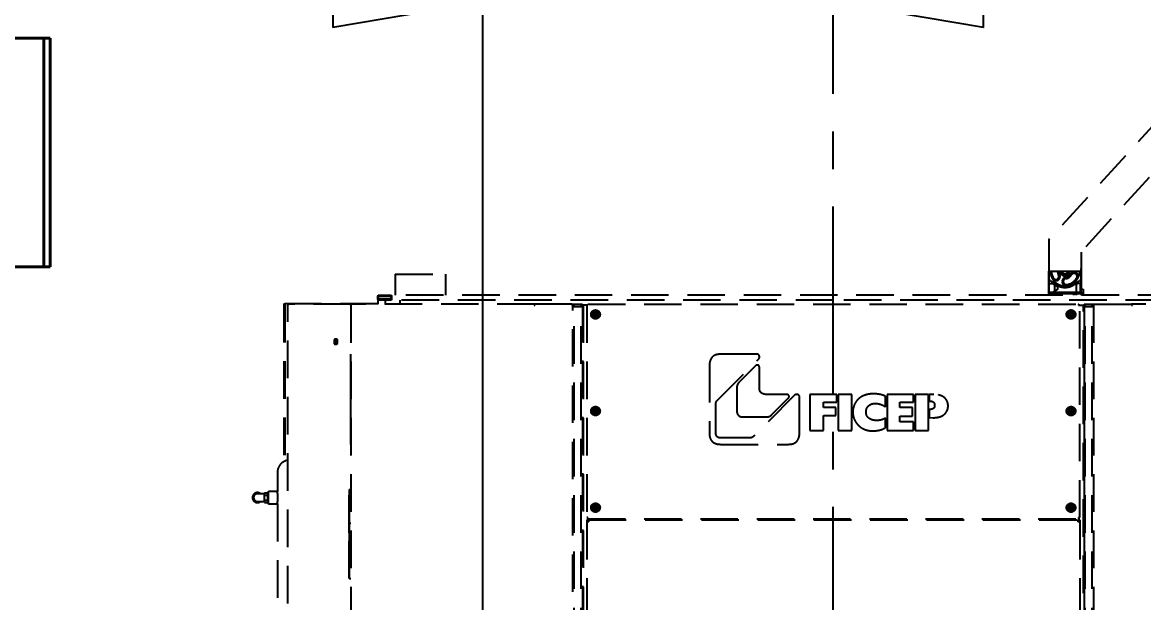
# Model space of a CAD drawing. Header units: inches. Extents: x 16559 to 58559, y 6500 to 36200.
# Drawn here: x 34125 to 36365, y 31458 to 32617 of the extents above; entities that cross this region are included whole.
import ezdxf

# ---------------------------------------------------------------- set-up
doc = ezdxf.new("R2010")
doc.units = ezdxf.units.IN
doc.header["$LTSCALE"] = 300
doc.linetypes.add('CENTRO', pattern=[2, 1.25, -0.25, 0.25, -0.25])
doc.linetypes.add('NASCOSTA', pattern=[0.375, 0.25, -0.125])
for name, color, linetype in [('ASSI', 254, 'CENTRO'), ('MACCHINA', 40, 'Continuous'), ('QUOTE', 7, 'Continuous')]:
    doc.layers.add(name, color=color, linetype=linetype)
doc.styles.get("Standard").update_dxf_attribs({"font": 'romans.shx'})
doc.dimstyles.new('sc1a100', dxfattribs={"dimscale": 100, "dimtxt": 3, "dimasz": 3, "dimexe": 0, "dimexo": 0, "dimgap": 1, "dimtad": 1, "dimzin": 12, "dimdsep": 46, "dimtxsty": 'Standard', "dimblk": 'CLOSEDBLANK', "dimcen": 1, "dimclrd": 253, "dimclre": 253, "dimclrt": 2, "dimadec": 0, "dimazin": 3, "dimtfac": 1, "dimtmove": 0, "dimatfit": 1, "dimldrblk": 'CLOSEDBLANK', "dimfxl": 1, "dimtolj": 1, "dimtzin": 0, "dimarcsym": 0})
doc.dimstyles.new('sc1a100_pollici', dxfattribs={"dimscale": 100, "dimtxt": 3, "dimasz": 3, "dimexe": 0, "dimexo": 0, "dimgap": 1, "dimtad": 1, "dimzin": 12, "dimdsep": 46, "dimtxsty": 'Standard', "dimblk": 'CLOSEDBLANK', "dimcen": 1, "dimclrd": 253, "dimclre": 253, "dimclrt": 2, "dimadec": 0, "dimazin": 3, "dimtfac": 1, "dimtmove": 0, "dimatfit": 1, "dimldrblk": 'CLOSEDBLANK', "dimfxl": 1, "dimtolj": 1, "dimtzin": 0, "dimarcsym": 0})

# ---------------------------------------------------------------- blocks, each defined once
blk = doc.blocks.new('_ClosedBlank')
at = {"color": 0, "linetype": 'ByBlock', "lineweight": -2}
for p, q in [((-1, 0.1667), (0, 0)), ((-1, 0.1667), (-1, -0.1667)), ((0, 0), (-1, -0.1667))]:
    blk.add_line(p, q, dxfattribs=at)
blk = doc.blocks.new('*D31')
at = {"layer": 'Defpoints', "color": 0, "transparency": 16777216}
for p in [(36844.6, 34804.4), (22644.6, 29942.3), (36844.6, 29942.3)]:
    blk.add_point(p, dxfattribs=at)
at = {"layer": 'QUOTE', "color": 253, "lineweight": -2, "transparency": 16777216}
for p, q in [((22644.6, 29942.3), (22644.6, 34804.4)), ((22944.6, 34804.4), (36544.6, 34804.4)), ((36844.6, 29942.3), (36844.6, 34804.4))]:
    blk.add_line(p, q, dxfattribs=at)
at = {"layer": 'QUOTE', "color": 253, "lineweight": -2, "transparency": 16777216, "xscale": 300, "yscale": 300, "zscale": 300, "rotation": 180}
blk.add_blockref('_ClosedBlank', (22644.6, 34804.4), dxfattribs=at)
at = {"layer": 'QUOTE', "color": 253, "lineweight": -2, "transparency": 16777216, "xscale": 300, "yscale": 300, "zscale": 300}
blk.add_blockref('_ClosedBlank', (36844.6, 34804.4), dxfattribs=at)
at = {"layer": 'QUOTE', "color": 2, "transparency": 16777216, "insert": (29744.6, 35054.4), "char_height": 300, "attachment_point": 5}
blk.add_mtext('\\A1;B', dxfattribs=at)
blk = doc.blocks.new('A$C314b7af5')
at = {"layer": 'ASSI'}
blk.add_line((0, -865), (0, 2335), dxfattribs=at)
at = {"layer": 'MACCHINA', "color": 254, "linetype": 'NASCOSTA', "lineweight": 25}
for p, q in [((735.5, 2177.8), (431, 1843.9)), ((782.8, 2134.7), (495, 1819.1)), ((431, 1843.9), (431, 1781)), ((495, 1819.1), (495, 1781)), ((-875, 1775), (-875, 1733)), ((-875, 1775), (-775, 1775)), ((-775, 1775), (-775, 1733)), ((430.5, 1733), (430.5, 1781.2)), ((431, 1781), (431, 1760.4)), ((431, 1781), (495, 1781)), ((495, 1760.4), (495, 1781)), ((495.5, 1781.2), (495.5, 1745)), ((431, 1760.4), (431, 1757.5)), ((431, 1756.1), (431, 1738.6)), ((431, 1756.1), (439, 1756.1)), ((432, 1756.5), (439.7, 1756.5)), ((432, 1756.1), (432, 1756.5)), ((434.2, 1762), (443.5, 1755.1)), ((434.5, 1756.5), (434.5, 1756.1)), ((439.3, 1756.5), (439.3, 1755.8)), ((439.8, 1756.4), (439.8, 1755.3)), ((442.5, 1754.1), (442.5, 1753)), ((442.8, 1742), (442.8, 1752.8)), ((449, 1744.4), (449, 1750.6)), ((482.5, 1755.1), (491.8, 1762)), ((485.5, 1755.5), (485.5, 1739.5)), ((486, 1754.6), (486, 1756.4)), ((486, 1740.1), (486, 1754.6)), ((494, 1756.5), (486.5, 1756.5)), ((494, 1756.1), (487.5, 1756.1)), ((489, 1756.5), (489, 1756.1)), ((494, 1740.1), (494, 1754.6)), ((495, 1757.5), (495, 1760.4)), ((495, 1745), (495, 1757.5)), ((-909.7, 1725), (-909.7, 1731)), ((-908.6, 1733), (-883.8, 1733)), ((-908.6, 1731), (-883.8, 1731)), ((-908.6, 1725), (-908.6, 1731)), ((-883.8, 1725), (-908.6, 1725)), ((908.6, 1733), (-883.8, 1733)), ((-883.8, 1731), (-883.8, 1725)), ((-882.7, 1731), (-882.7, 1725)), ((431, 1738.6), (439, 1738.6)), ((431, 1737.5), (431, 1736.5)), ((431, 1736.5), (495, 1736.5)), ((431, 1736.5), (431, 1733)), ((439.7, 1738.5), (432, 1738.5)), ((434.5, 1738.5), (434.5, 1738.6)), ((439.3, 1738.9), (439.3, 1738.5)), ((486.5, 1738.5), (439.7, 1738.5)), ((445.7, 1735), (439.7, 1735)), ((439.7, 1735), (439.7, 1733)), ((439.8, 1739.5), (439.8, 1738.6)), ((442.5, 1741.7), (442.5, 1741)), ((445.7, 1733), (445.7, 1735)), ((480.2, 1735), (480.2, 1733)), ((486.2, 1735), (480.2, 1735)), ((486, 1738.7), (486, 1740.1)), ((486.2, 1733), (486.2, 1735)), ((494, 1738.5), (486.5, 1738.5)), ((487.5, 1738.6), (494, 1738.6)), ((489, 1738.6), (489, 1738.5)), ((495, 1745), (499, 1745)), ((495, 1740), (495, 1745)), ((495, 1740), (495, 1733)), ((499, 1745), (499, 1740)), ((499, 1740), (499, 1733)), ((-1097.5, 1716), (-1095.5, 1716)), ((-1097.5, 1716), (-1097.5, 1713.5)), ((-1097.5, 1713.5), (-1097.5, 1400.6)), ((-1095.5, 1716), (-1095.5, 1713.5)), ((-909.7, 1716), (-1095.5, 1716)), ((-1095.5, 1713.5), (-1095.5, 1401.5)), ((-1090, -232.8), (-1090, 1712.8)), ((-1089.4, 1712.8), (-1090, 1712.8)), ((-1087.7, 1715), (-1087.8, 1715)), ((-963.2, 1715), (-1087.7, 1715)), ((-964, 1712.8), (-964.6, 1712.8)), ((-964, 1712.8), (-964, -434.8)), ((-964, 1712.8), (-963.4, 1712.8)), ((-963.2, 1715), (-963.2, 1714.5)), ((-962.9, 1715), (-963.2, 1715)), ((-961.8, 1715), (-962.9, 1715)), ((-961.7, 1715), (-961.8, 1715)), ((-596.2, 1715), (-961.7, 1715)), ((-909.7, 1721), (-909.7, 1715)), ((-883.8, 1723), (-908.6, 1723)), ((-895, 1723), (-895, 1715)), ((0, 1723), (-883.8, 1723)), ((-865, 1715), (-865, 1723)), ((-597.6, 1712.8), (-596.1, 1712.8)), ((-596.2, 1715), (-596.2, 1713)), ((-596, 1715), (-596.2, 1715)), ((-522.1, 1715), (-596, 1715)), ((-522.1, 1715), (-522.1, 1713)), ((-522.1, 1715), (-520, 1715)), ((-522.1, 1713), (-520, 1713)), ((-520, 1712.9), (-522, 1712.9)), ((-520, 1715), (-517.6, 1715)), ((-520, 1713), (-520, 1715)), ((-520, 1713), (-520, 1712.9)), ((-520, -434.8), (-520, 1712.9)), ((-517.6, 1710), (-517.6, 1715)), ((-517.6, 1715), (-503.4, 1715)), ((-503.4, 1710), (-517.6, 1710)), ((-517.6, 696), (-517.6, 1710)), ((-503.4, 1710), (-503.4, 1715)), ((-503.4, 1715), (-501, 1715)), ((-503.4, 696), (-503.4, 1710)), ((-501, 1715), (-501, 691)), ((-500, 1713), (-501, 1713)), ((-500, 1713), (-500, -437)), ((-490.4, 1713), (-500, 1713)), ((-492.5, 1712.9), (-492.5, 1288.7)), ((-492.5, 1712.9), (-490.5, 1712.9)), ((-490.3, 1712.9), (-490.5, 1712.9)), ((-490.4, 1715), (490.4, 1715)), ((-490.4, 1715), (-490.4, 1713)), ((883.8, 1723), (0, 1723)), ((490.5, 1712.9), (490.3, 1712.9)), ((490.4, 1715), (490.4, 1713)), ((490.4, 1713), (500, 1713)), ((492.5, 1712.9), (490.5, 1712.9)), ((492.5, 1288.7), (492.5, 1712.9)), ((500, -437), (500, 1713)), ((500, 1713), (501, 1713)), ((501, 1715), (501, 691)), ((501, 1715), (503.4, 1715)), ((503.4, 1710), (503.4, 1715)), ((503.4, 1715), (517.6, 1715)), ((517.6, 1710), (503.4, 1710)), ((503.4, 696), (503.4, 1710)), ((517.6, 1710), (517.6, 1715)), ((517.6, 1715), (520, 1715)), ((517.6, 696), (517.6, 1710)), ((520, 1713), (520, 1715)), ((520, 1715), (522.1, 1715)), ((520, 1713), (520, 1712.9)), ((520, 1713), (522.1, 1713)), ((520, 1712.9), (522, 1712.9)), ((520, 1712.9), (520, -434.8)), ((522.1, 1715), (596, 1715)), ((522.1, 1715), (522.1, 1713)), ((596.2, 1715), (596, 1715)), ((596.1, 1712.8), (597.6, 1712.8)), ((961.7, 1715), (596.2, 1715)), ((596.2, 1715), (596.2, 1713)), ((-482.5, 1696.5), (-482.5, 1692.5)), ((-475.4, 1699.5), (-479.6, 1697.2)), ((-479.6, 1697.2), (-479.6, 1691.9)), ((-479.6, 1691.9), (-475.4, 1689.5)), ((-470.5, 1699.5), (-479.5, 1699.5)), ((-479.5, 1697.2), (-475.3, 1699.5)), ((-479.5, 1692), (-479.5, 1697.2)), ((-475.2, 1689.5), (-479.5, 1692)), ((-479.5, 1689.5), (-470.5, 1689.5)), ((-470.5, 1692), (-474.7, 1689.5)), ((-474.6, 1699.5), (-470.5, 1697.2)), ((-474.6, 1689.5), (-470.5, 1691.9)), ((-470.5, 1697.2), (-470.5, 1692)), ((-470.5, 1691.9), (-470.5, 1697.2)), ((-467.5, 1692.5), (-467.5, 1696.5)), ((467.5, 1696.5), (467.5, 1692.5)), ((470.4, 1697.2), (474.6, 1699.5)), ((470.4, 1692), (470.4, 1697.2)), ((470.4, 1697.2), (470.4, 1691.9)), ((474.7, 1689.5), (470.4, 1692)), ((470.4, 1691.9), (474.6, 1689.5)), ((479.5, 1699.5), (470.5, 1699.5)), ((470.5, 1689.5), (479.5, 1689.5)), ((479.4, 1692), (475.2, 1689.5)), ((475.3, 1699.5), (479.4, 1697.2)), ((479.5, 1697.2), (475.4, 1699.5)), ((475.4, 1689.5), (479.5, 1691.9)), ((479.4, 1697.2), (479.4, 1692)), ((479.5, 1691.9), (479.5, 1697.2)), ((482.5, 1692.5), (482.5, 1696.5)), ((-997.4, 1642), (-997.4, 1638)), ((-996, 1642), (-996, 1638)), ((-992.8, 1645), (-995.7, 1642.7)), ((-995.7, 1642.7), (-995.7, 1637.4)), ((-995.6, 1642.7), (-995.7, 1642.7)), ((-995.7, 1637.4), (-992.8, 1635)), ((-995.6, 1637.4), (-995.7, 1637.4)), ((-995.6, 1642.7), (-992.7, 1645)), ((-995.6, 1637.5), (-995.6, 1642.7)), ((-992.7, 1635), (-995.6, 1637.5)), ((-992.5, 1645), (-995.3, 1645)), ((-990.8, 1636.2), (-992.2, 1635.1)), ((-992.1, 1645), (-990.9, 1644)), ((-992.1, 1635.1), (-990.9, 1636.1)), ((-990.4, 1638), (-990.4, 1642)), ((-995.3, 1635), (-992.5, 1635)), ((-153.2, 1615), (-225.9, 1615)), ((-964.1, 1605), (-964, 1605)), ((-964.1, 1593.7), (-964.1, 1605)), ((-964.1, 1593.5), (-964, 1593.5)), ((-232.3, 1522.1), (-149.4, 1605)), ((-155, 1592.4), (-188.6, 1558.8)), ((-964.1, 1589), (-964, 1589)), ((-964.1, 1547.3), (-964.1, 1589)), ((-147.6, 1547.3), (-147.6, 1589)), ((-192.6, 1548.3), (-192.6, 1502.7)), ((-964.1, 1535.9), (-964, 1535.9)), ((-964.1, 1534.6), (-964, 1534.6)), ((-77.2, 1533), (-158.9, 1451.2)), ((-114.7, 1534.7), (-135, 1534.7)), ((-121.9, 1495.1), (-89.8, 1527.2)), ((-67.4, 1457.5), (-67.4, 1529.2)), ((7, 1534.6), (-46.6, 1534.6)), ((-46.6, 1534.6), (-46.6, 1462.5)), ((7, 1519.4), (7, 1534.6)), ((36.9, 1534.6), (10.1, 1534.6)), ((10.1, 1534.6), (10.1, 1462.5)), ((36.9, 1462.5), (36.9, 1534.6)), ((104.5, 1510), (104.5, 1531.1)), ((107.8, 1534.6), (107.8, 1462.5)), ((160.1, 1534.6), (107.8, 1534.6)), ((160.1, 1519.4), (160.1, 1534.6)), ((163.5, 1534.6), (163.5, 1462.5)), ((190.4, 1534.6), (163.5, 1534.6)), ((190.4, 1462.5), (190.4, 1534.6)), ((191.9, 1534.6), (191.9, 1521.2)), ((200.8, 1534.6), (191.9, 1534.6)), ((-482.5, 1503.5), (-482.5, 1499.5)), ((-475.4, 1506.5), (-479.6, 1504.2)), ((-479.6, 1504.2), (-479.6, 1498.9)), ((-470.5, 1506.5), (-479.5, 1506.5)), ((-479.5, 1504.2), (-475.3, 1506.5)), ((-479.5, 1499), (-479.5, 1504.2)), ((-474.6, 1506.5), (-470.5, 1504.2)), ((-470.5, 1504.2), (-470.5, 1499)), ((-470.5, 1498.9), (-470.5, 1504.2)), ((-467.5, 1499.5), (-467.5, 1503.5)), ((-19.3, 1519.4), (7, 1519.4)), ((-19.3, 1508.7), (-19.3, 1519.4)), ((5.3, 1508.7), (-19.3, 1508.7)), ((5.3, 1492.5), (5.3, 1508.7)), ((133.1, 1519.4), (160.1, 1519.4)), ((133.1, 1508.3), (133.1, 1519.4)), ((158.6, 1508.3), (133.1, 1508.3)), ((158.6, 1491.5), (158.6, 1508.3)), ((191.9, 1521.2), (193.9, 1521.2)), ((191.9, 1504.8), (191.9, 1488.3)), ((194, 1504.8), (191.9, 1504.8)), ((467.5, 1503.5), (467.5, 1499.5)), ((470.4, 1504.2), (474.6, 1506.5)), ((470.4, 1499), (470.4, 1504.2)), ((470.4, 1504.2), (470.4, 1498.9)), ((479.5, 1506.5), (470.5, 1506.5)), ((475.3, 1506.5), (479.4, 1504.2)), ((479.5, 1504.2), (475.4, 1506.5)), ((479.4, 1504.2), (479.4, 1499)), ((479.5, 1498.9), (479.5, 1504.2)), ((482.5, 1499.5), (482.5, 1503.5)), ((-964.1, 1488.2), (-964, 1488.2)), ((-964.1, 1462.5), (-964.1, 1488)), ((-479.6, 1498.9), (-475.4, 1496.5)), ((-475.2, 1496.5), (-479.5, 1499)), ((-479.5, 1496.5), (-470.5, 1496.5)), ((-470.5, 1499), (-474.7, 1496.5)), ((-474.6, 1496.5), (-470.5, 1498.9)), ((-179.6, 1489.7), (-133.8, 1489.7)), ((-19.3, 1492.5), (5.3, 1492.5)), ((-19.3, 1462.5), (-19.3, 1492.5)), ((104.5, 1468.2), (104.5, 1487.5)), ((133.1, 1491.5), (158.6, 1491.5)), ((133.1, 1480.2), (133.1, 1491.5)), ((160.1, 1480.2), (133.1, 1480.2)), ((160.1, 1462.5), (160.1, 1480.2)), ((191.9, 1488.3), (199.4, 1488.2)), ((474.7, 1496.5), (470.4, 1499)), ((470.4, 1498.9), (474.6, 1496.5)), ((470.5, 1496.5), (479.5, 1496.5)), ((479.4, 1499), (475.2, 1496.5)), ((475.4, 1496.5), (479.5, 1498.9)), ((-964.1, 1462.5), (-964, 1462.5)), ((-964.1, 1461.9), (-964.1, 1462.3)), ((-964.1, 1461.9), (-964, 1461.9)), ((-964.1, 1457.5), (-964.1, 1461.7)), ((-964.1, 1457.5), (-964, 1457.5)), ((-46.6, 1462.5), (-19.3, 1462.5)), ((10.1, 1462.5), (36.9, 1462.5)), ((107.8, 1462.5), (160.1, 1462.5)), ((163.5, 1462.5), (190.4, 1462.5)), ((-964.1, 1435), (-964, 1435)), ((-224.9, 1435), (-89.8, 1435)), ((-166.1, 1447.8), (-224.8, 1447.8)), ((-1090, 1403.5), (-1094.1, 1402.1)), ((-1110.6, 1378.6), (-1110.6, 1341.1)), ((-967, 1345), (-964, 1345)), ((-967, 1345), (-967, 1307.4)), ((-1136.1, 1336.1), (-1150.6, 1336.1)), ((-1136.1, 1338.4), (-1130.6, 1338.4)), ((-1136.1, 1333.5), (-1136.1, 1338.4)), ((-1136.1, 1333.5), (-1130.6, 1333.5)), ((-1136.1, 1323.7), (-1136.1, 1333.5)), ((-1136.1, 1318.8), (-1136.1, 1323.7)), ((-1136.1, 1323.7), (-1130.6, 1323.7)), ((-1128.6, 1339.5), (-1130.6, 1339.5)), ((-1130.6, 1339.5), (-1130.6, 1328.6)), ((-1130.6, 1328.6), (-1130.6, 1317.7)), ((-1110.6, 1341.1), (-1128.6, 1341.1)), ((-1128.6, 1328.6), (-1128.6, 1341.1)), ((-1128.6, 1316.1), (-1128.6, 1328.6)), ((-1150.6, 1321.1), (-1136.1, 1321.1)), ((-1136.1, 1318.8), (-1130.6, 1318.8)), ((-1130.6, 1317.7), (-1128.6, 1317.7)), ((-1128.6, 1316.1), (-1110.6, 1316.1)), ((-1110.6, 1316.1), (-1110.6, 931.5)), ((-967, 1307.4), (-964, 1307.4)), ((-482.5, 1310.5), (-482.5, 1306.5)), ((-475.4, 1313.5), (-479.6, 1311.2)), ((-479.6, 1311.2), (-479.6, 1305.9)), ((-479.6, 1305.9), (-475.4, 1303.5)), ((-470.5, 1313.5), (-479.5, 1313.5)), ((-479.5, 1311.2), (-475.3, 1313.5)), ((-479.5, 1306), (-479.5, 1311.2)), ((-475.2, 1303.5), (-479.5, 1306)), ((-479.5, 1303.5), (-470.5, 1303.5)), ((-470.5, 1306), (-474.7, 1303.5)), ((-474.6, 1313.5), (-470.5, 1311.2)), ((-474.6, 1303.5), (-470.5, 1305.9)), ((-470.5, 1311.2), (-470.5, 1306)), ((-470.5, 1305.9), (-470.5, 1311.2)), ((-467.5, 1306.5), (-467.5, 1310.5)), ((467.5, 1310.5), (467.5, 1306.5)), ((470.4, 1311.2), (474.6, 1313.5)), ((470.4, 1306), (470.4, 1311.2)), ((470.4, 1311.2), (470.4, 1305.9)), ((474.7, 1303.5), (470.4, 1306)), ((470.4, 1305.9), (474.6, 1303.5)), ((479.5, 1313.5), (470.5, 1313.5)), ((470.5, 1303.5), (479.5, 1303.5)), ((479.4, 1306), (475.2, 1303.5)), ((475.3, 1313.5), (479.4, 1311.2)), ((479.5, 1311.2), (475.4, 1313.5)), ((475.4, 1303.5), (479.5, 1305.9)), ((479.4, 1311.2), (479.4, 1306)), ((479.5, 1305.9), (479.5, 1311.2)), ((482.5, 1306.5), (482.5, 1310.5)), ((-967, 1277.3), (-964, 1277.3)), ((-967, 1277.3), (-967, 1239.7)), ((-492.5, 1288.7), (-490.5, 1288.7)), ((-490.5, 1284), (-492.5, 1284)), ((-492.5, 1284), (-492.5, 1280)), ((-492.5, 1280), (-492.5, -2)), ((-488.5, 1280), (-492.5, 1280)), ((-490.5, 1288.7), (-490.3, 1288.7)), ((-490.5, 1280), (-490.5, 1284)), ((-490.4, 1286.5), (-490.4, 1288.5)), ((-490.4, 1286.5), (490.4, 1286.5)), ((-489.5, 1282), (-489.5, 1284)), ((-488.5, 1284), (-489.5, 1284)), ((-489.5, 1282), (-488.5, 1282)), ((-489.5, 1282), (-489.5, 1280)), ((-488.5, 1280), (-488.5, 1284)), ((-488.5, 1284), (488.5, 1284)), ((-487.5, 1286), (-487.5, 1284)), ((-487.5, 1286), (-457.5, 1286)), ((-480.7, 1286.5), (-480.7, 1286)), ((-464.3, 1286), (-464.3, 1286.5)), ((-460, 1286.5), (-460, 1286)), ((-457.5, 1284), (-457.5, 1286)), ((-455, 1286.5), (-455, 1286.3)), ((-455, 1286.3), (-455, 1284)), ((455, 1286.3), (455, 1286.5)), ((455, 1284), (455, 1286.3)), ((456.5, 1284), (456.5, 1286.5)), ((460, 1286.5), (460, 1284)), ((488.5, 1284), (488.5, 1280)), ((489.5, 1284), (488.5, 1284)), ((488.5, 1282), (489.5, 1282)), ((492.5, 1280), (488.5, 1280)), ((489.5, 1282), (489.5, 1284)), ((489.5, 1280), (489.5, 1282)), ((490.3, 1288.7), (490.5, 1288.7)), ((490.4, 1286.5), (490.4, 1288.5)), ((492.5, 1288.7), (490.5, 1288.7)), ((490.5, 1284), (492.5, 1284)), ((490.5, 1284), (490.5, 1280)), ((492.5, 1284), (492.5, 1280)), ((492.5, 1280), (492.5, -2)), ((-967, 1258.5), (-964, 1258.5)), ((-967, 1256.3), (-967, 1255.5)), ((-967, 1255.5), (-964, 1255.5)), ((-967, 1239.7), (-964, 1239.7)), ((-967, 1204.6), (-964, 1204.6)), ((-967, 1204.6), (-967, 1167)), ((-967, 1167), (-964, 1167))]:
    blk.add_line(p, q, dxfattribs=at)
at = {"layer": 'MACCHINA', "color": 254, "linetype": 'NASCOSTA', "lineweight": 25, "flags": 128}
for points in [[(-909.7, 1731), (-909.7, 1731.4), (-909.6, 1731.8), (-909.5, 1732.1), (-909.4, 1732.4), (-909.2, 1732.7), (-909, 1732.9), (-908.8, 1733), (-908.6, 1733)], [(-908.6, 1723), (-908.8, 1723.1), (-909, 1723.2), (-909.2, 1723.4), (-909.4, 1723.6), (-909.5, 1723.9), (-909.6, 1724.3), (-909.7, 1724.6), (-909.7, 1725)], [(-883.8, 1733), (-883.5, 1733), (-883.3, 1732.9), (-883.2, 1732.7), (-883, 1732.4), (-882.9, 1732.1), (-882.8, 1731.8), (-882.7, 1731.4), (-882.7, 1731)], [(-882.7, 1725), (-882.7, 1724.6), (-882.8, 1724.3), (-882.9, 1723.9), (-883, 1723.6), (-883.2, 1723.4), (-883.3, 1723.2), (-883.5, 1723.1), (-883.8, 1723)], [(-908.6, 1723), (-908.8, 1723), (-909, 1722.9), (-909.2, 1722.7), (-909.4, 1722.4), (-909.5, 1722.1), (-909.6, 1721.8), (-909.7, 1721.4), (-909.7, 1721)], [(-990.8, 1640.1), (-990.9, 1641), (-991.2, 1641.8), (-991.8, 1642.3), (-992.4, 1642.5), (-993.1, 1642.3), (-993.6, 1641.8), (-994, 1641), (-994.1, 1640.1), (-994, 1639.1), (-993.6, 1638.4), (-993.1, 1637.8), (-992.4, 1637.7), (-991.8, 1637.8), (-991.2, 1638.4), (-990.9, 1639.1), (-990.8, 1640.1)], [(-247.5, 1593.5), (-247.5, 1575.9), (-247.5, 1559.5), (-247.5, 1544.2), (-247.5, 1530.1), (-247.5, 1517.2), (-247.5, 1505.5), (-247.5, 1494.9), (-247.5, 1486.2), (-247.5, 1478.5), (-247.5, 1471.8), (-247.5, 1466.1), (-247.5, 1461.3), (-247.5, 1457.6)]]:
    blk.add_lwpolyline(points, dxfattribs=at)
at = {"layer": 'MACCHINA', "color": 254, "linetype": 'NASCOSTA', "lineweight": 25}
for centre, radius in [((-475, 1694.5), 9), ((475, 1694.5), 9), ((-475, 1694.6), 2.4), ((475, 1694.6), 2.4), ((-475, 1501.5), 9), ((-475, 1501.6), 2.4), ((475, 1501.5), 9), ((475, 1501.6), 2.4), ((-475, 1308.5), 9), ((-475, 1308.6), 2.4), ((475, 1308.5), 9), ((475, 1308.6), 2.4)]:
    blk.add_circle(centre, radius, dxfattribs=at)
for centre, radius, start, end in [((462.8, 1781.2), 32.2, 170.2696, 180), ((463, 1781), 29.5, 180, 210), ((463, 1781), 27, 180, 210), ((444.8, 1770.5), 8.5, 210, 30), ((444.8, 1770.5), 6, 210, 30), ((463, 1781), 15, 180, 210), ((463, 1781), 12.5, 180, 210), ((463, 1781), 9.5, 180, 360), ((463, 1781), 6.05, 180, 360), ((463, 1781), 5.5, 180, 360), ((463, 1781), 12.5, 276.94, 330), ((463, 1781), 15, 276.94, 330), ((481.2, 1770.5), 8.5, 330, 150), ((481.2, 1770.5), 6, 330, 150), ((463, 1781), 29.5, 336.0261, 0), ((463.2, 1781.2), 32.2, 360, 9.7304), ((433, 1760.4), 2, 53.06, 180), ((432, 1757.5), 1, 180, 270), ((456.1, 1771.8), 23.2, 222.4858, 234.9705), ((439.3, 1763.8), 0.2, 50.705, 216.0261), ((463, 1781), 29.5, 216.0261, 270.9139), ((456, 1772), 22.5, 223.5422, 251.8738), ((463, 1781), 32.5, 233.06, 306.94), ((465.5, 1760.2), 8.5, 96.94, 276.94), ((465.5, 1760.2), 6, 96.94, 276.94), ((463.5, 1751.7), 0.2, 270.9139, 76.235), ((463, 1781), 27, 276.94, 330), ((463, 1781), 29.5, 276.94, 330), ((486.5, 1755.5), 1, 90, 180), ((487.5, 1754.6), 1.5, 90, 180), ((489.8, 1769.1), 0.2, 170.705, 336.0261), ((493, 1760.4), 2, 0, 126.94), ((494, 1757.5), 1, 270, 0), ((456.1, 1722.9), 23.2, 125.0295, 137.5142), ((456, 1723), 22.5, 108.1262, 136.4578), ((486.5, 1739.5), 1, 180, 270), ((487.5, 1740.1), 1.5, 180, 270), ((-479.5, 1696.5), 3, 90, 180), ((-479.5, 1692.5), 3, 180, 270), ((-470.5, 1696.5), 3, 0, 90), ((-470.5, 1692.5), 3, 270, 0), ((470.5, 1696.5), 3, 90, 180), ((470.5, 1692.5), 3, 180, 270), ((479.5, 1696.5), 3, 0, 90), ((479.5, 1692.5), 3, 270, 0), ((-994.8, 1642.4), 2.68, 101.4218, 188.0495), ((-994.8, 1637.7), 2.68, 171.9505, 258.5782), ((-993.4, 1642.4), 2.68, 101.4218, 188.0495), ((-993.4, 1637.7), 2.68, 171.9505, 258.5782), ((-993, 1642.4), 2.68, 351.9505, 78.5782), ((-993, 1637.7), 2.68, 281.4218, 8.0495), ((-479.5, 1503.5), 3, 90, 180), ((-470.5, 1503.5), 3, 0, 90), ((470.5, 1503.5), 3, 90, 180), ((479.5, 1503.5), 3, 0, 90), ((-479.5, 1499.5), 3, 180, 270), ((-470.5, 1499.5), 3, 270, 0), ((470.5, 1499.5), 3, 180, 270), ((479.5, 1499.5), 3, 270, 0), ((-1085.6, 1378.6), 25, 109.8769, 180), ((-1150.6, 1328.6), 10, 48.5904, 270), ((-1150.6, 1328.6), 7.5, 90, 270), ((-1150.6, 1328.6), 10, 270, 311.4096), ((-479.5, 1310.5), 3, 90, 180), ((-479.5, 1306.5), 3, 180, 270), ((-470.5, 1310.5), 3, 0, 90), ((-470.5, 1306.5), 3, 270, 0), ((470.5, 1310.5), 3, 90, 180), ((470.5, 1306.5), 3, 180, 270), ((479.5, 1310.5), 3, 0, 90), ((479.5, 1306.5), 3, 270, 0)]:
    blk.add_arc(centre, radius, start, end, dxfattribs=at)
for points, knots in [([(494, 1754.6), (494, 1754.7), (494, 1754.9), (494, 1755.2), (494, 1755.5), (494, 1755.8), (494, 1756.1), (494, 1756.1), (494, 1756.1)], [0, 0, 0, 0, 0.125035, 0.250492, 0.375649, 0.500724, 0.749948, 1, 1, 1, 1]), ([(431, 1737.5), (431, 1737.7), (431, 1737.9), (431.3, 1738.3), (431.6, 1738.4), (431.8, 1738.5), (431.9, 1738.5), (432, 1738.5)], [0, 0, 0, 0, 0.3101202, 0.6161208, 0.7588957, 0.8860224, 1, 1, 1, 1]), ([(494, 1738.6), (494, 1738.6), (494, 1738.7), (494, 1739), (494, 1739.3), (494, 1739.5), (494, 1739.8), (494, 1740), (494, 1740.1)], [0, 0, 0, 0, 0.249557, 0.498576, 0.623405, 0.748939, 0.874156, 1, 1, 1, 1]), ([(494, 1738.5), (494.1, 1738.5), (494.3, 1738.5), (494.6, 1738.4), (494.8, 1738.1), (495, 1737.9), (495, 1737.6), (495, 1737.5)], [0, 0, 0, 0, 0.146754, 0.316126, 0.510248, 0.757793, 1, 1, 1, 1]), ([(-963, 1714.6), (-963, 1714.7), (-963, 1715), (-962.9, 1715), (-962.9, 1715)], [0, 0, 0, 0, 0.325644, 1, 1, 1, 1]), ([(-964.1, 1609.4), (-964.1, 1610.1), (-964.1, 1611.3), (-964.1, 1612.9), (-964.1, 1614.2), (-964.1, 1614.9), (-964.1, 1615), (-964.1, 1615)], [0, 0, 0, 0, 0.230897, 0.423861, 0.597627, 0.811105, 1, 1, 1, 1]), ([(-225.9, 1615), (-227.7, 1615), (-231.1, 1614.8), (-235.7, 1613.5), (-239.7, 1611.4), (-242.9, 1608.3), (-245.3, 1604.2), (-246.9, 1599.1), (-247.3, 1595.4), (-247.5, 1593.5)], [0, 0, 0, 0, 0.154152, 0.291348, 0.417883, 0.541688, 0.67761, 0.828276, 1, 1, 1, 1]), ([(-147.6, 1609.4), (-147.6, 1610.1), (-147.6, 1611.3), (-148.2, 1612.9), (-149.3, 1614.2), (-151.1, 1615), (-152.4, 1615), (-153.2, 1615)], [0, 0, 0, 0, 0.216084, 0.396669, 0.559288, 0.759071, 1, 1, 1, 1]), ([(-964.1, 1605), (-964.1, 1605.3), (-964.1, 1605.9), (-964.1, 1607.3), (-964.1, 1608.6), (-964.1, 1609.4)], [0, 0, 0, 0, 0.236294, 0.497727, 1, 1, 1, 1]), ([(-964.1, 1589), (-964.1, 1589.5), (-964.1, 1590.5), (-964.1, 1591.8), (-964.1, 1592.8), (-964.1, 1593.4), (-964.1, 1593.5), (-964.1, 1593.5)], [0, 0, 0, 0, 0.214114, 0.396535, 0.562604, 0.763959, 1, 1, 1, 1]), ([(-152, 1593.5), (-152.4, 1593.5), (-153.1, 1593.5), (-154.1, 1593.1), (-154.7, 1592.6), (-155, 1592.4)], [0, 0, 0, 0, 0.330325, 0.613112, 1, 1, 1, 1]), ([(-147.6, 1589), (-147.6, 1589.5), (-147.7, 1590.5), (-148.2, 1591.8), (-149.1, 1592.8), (-150.4, 1593.4), (-151.5, 1593.5), (-152, 1593.5)], [0, 0, 0, 0, 0.214114, 0.396535, 0.562604, 0.763959, 1, 1, 1, 1]), ([(-149.4, 1605), (-149.1, 1605.3), (-148.5, 1605.9), (-147.7, 1607.3), (-147.6, 1608.6), (-147.6, 1609.4)], [0, 0, 0, 0, 0.236294, 0.497727, 1, 1, 1, 1]), ([(-964.1, 1535.2), (-964.1, 1535.3), (-964.1, 1535.6), (-964.1, 1536.8), (-964.1, 1538.9), (-964.1, 1541.5), (-964.1, 1544.3), (-964.1, 1546.3), (-964.1, 1547.3)], [0, 0, 0, 0, 0.101803, 0.314506, 0.5069, 0.657697, 0.81923, 1, 1, 1, 1]), ([(-188.6, 1558.8), (-189.3, 1557.9), (-190.6, 1556.3), (-191.8, 1553.6), (-192.5, 1550.9), (-192.6, 1549.2), (-192.6, 1548.3)], [0, 0, 0, 0, 0.275104, 0.5469, 0.767216, 1, 1, 1, 1]), ([(-135, 1534.7), (-136.4, 1534.9), (-139.1, 1535.3), (-142.6, 1536.8), (-145.1, 1539), (-146.6, 1541.5), (-147.4, 1544.3), (-147.5, 1546.3), (-147.6, 1547.3)], [0, 0, 0, 0, 0.216978, 0.402405, 0.570129, 0.70159, 0.84241, 1, 1, 1, 1]), ([(-964.1, 1535), (-964.1, 1535), (-964.1, 1535.4), (-964.1, 1535.8), (-964.1, 1535.9), (-964.1, 1535.9)], [0, 0, 0, 0, 0.00135, 0.483278, 1, 1, 1, 1]), ([(-964.1, 1488.2), (-964.1, 1488.2), (-964.1, 1488.4), (-964.1, 1489.4), (-964.1, 1491), (-964.1, 1493.1), (-964.1, 1495.9), (-964.1, 1499.3), (-964.1, 1503.4), (-964.1, 1507.6), (-964.1, 1511.9), (-964.1, 1516.2), (-964.1, 1520.4), (-964.1, 1524.3), (-964.1, 1527.6), (-964.1, 1530.1), (-964.1, 1532.1), (-964.1, 1533.5), (-964.1, 1534.5), (-964.1, 1534.6), (-964.1, 1534.6)], [0, 0, 0, 0, 0.075846, 0.142171, 0.20065, 0.252975, 0.30078, 0.356322, 0.409205, 0.460655, 0.511018, 0.56235, 0.613327, 0.664756, 0.718154, 0.763772, 0.813366, 0.868344, 0.930107, 1, 1, 1, 1]), ([(-92.7, 1534.8), (-93.3, 1534.8), (-94.9, 1534.8), (-97.8, 1534.8), (-101.3, 1534.7), (-105.4, 1534.7), (-109.8, 1534.7), (-113, 1534.7), (-114.7, 1534.7)], [0, 0, 0, 0, 0.081759, 0.211673, 0.389741, 0.563433, 0.766852, 1, 1, 1, 1]), ([(-88.3, 1530.3), (-88.3, 1530.8), (-88.4, 1532), (-89.2, 1533.4), (-90.3, 1534.2), (-91.4, 1534.7), (-92.3, 1534.7), (-92.7, 1534.8)], [0, 0, 0, 0, 0.233077, 0.494639, 0.643421, 0.807933, 1, 1, 1, 1]), ([(-89.8, 1527.2), (-89.3, 1527.7), (-88.5, 1528.6), (-88.3, 1529.8), (-88.3, 1530.3)], [0, 0, 0, 0, 0.567882, 1, 1, 1, 1]), ([(-73, 1534.8), (-73.5, 1534.8), (-74.3, 1534.8), (-75.8, 1534.3), (-76.6, 1533.5), (-77.2, 1533)], [0, 0, 0, 0, 0.274474, 0.543817, 1, 1, 1, 1]), ([(-67.4, 1529.2), (-67.4, 1529.7), (-67.4, 1530.8), (-68, 1532.2), (-68.7, 1533.2), (-69.9, 1534.1), (-71.3, 1534.7), (-72.5, 1534.8), (-73, 1534.8)], [0, 0, 0, 0, 0.187449, 0.344743, 0.484477, 0.615984, 0.814816, 1, 1, 1, 1]), ([(80.3, 1535.9), (77.9, 1535.9), (73.3, 1535.7), (66.8, 1534.5), (60.9, 1532.5), (55.7, 1529.9), (51.1, 1526.6), (47, 1522.5), (43.6, 1517.6), (41, 1511.7), (39.3, 1505.3), (39.1, 1500.9), (39, 1498.6)], [0, 0, 0, 0, 0.1136, 0.218837, 0.31714, 0.409993, 0.49891, 0.585393, 0.686102, 0.787576, 0.891684, 1, 1, 1, 1]), ([(104.5, 1531.1), (102.5, 1531.9), (98.5, 1533.6), (92.3, 1535), (86.2, 1535.8), (82.3, 1535.9), (80.3, 1535.9)], [0, 0, 0, 0, 0.260554, 0.531495, 0.757586, 1, 1, 1, 1]), ([(199.4, 1488.2), (201.5, 1488.2), (205.5, 1488.4), (211.1, 1489.4), (215.8, 1491), (219.8, 1493.1), (223.2, 1495.9), (226, 1499.3), (228.1, 1503.4), (229.2, 1507.6), (229.5, 1511.9), (229.2, 1516.2), (228, 1520.4), (226, 1524.3), (223.2, 1527.6), (219.9, 1530.1), (216.1, 1532.1), (211.6, 1533.5), (206.4, 1534.5), (202.7, 1534.6), (200.8, 1534.6)], [0, 0, 0, 0, 0.075846, 0.142171, 0.20065, 0.252975, 0.30078, 0.356322, 0.409205, 0.460655, 0.511018, 0.56235, 0.613327, 0.664756, 0.718154, 0.763772, 0.813366, 0.868344, 0.930107, 1, 1, 1, 1]), ([(-234.5, 1515.7), (-234.4, 1516.5), (-234.4, 1518.1), (-233.9, 1520.1), (-233.2, 1521.4), (-232.6, 1521.9), (-232.3, 1522.1)], [0, 0, 0, 0, 0.375048, 0.665975, 0.846122, 1, 1, 1, 1]), ([(-234.5, 1457.5), (-234.5, 1461.2), (-234.5, 1468.3), (-234.5, 1478.4), (-234.5, 1487.2), (-234.5, 1494.9), (-234.5, 1501.3), (-234.5, 1506.6), (-234.5, 1510.6), (-234.5, 1513.5), (-234.5, 1515.1), (-234.5, 1515.7)], [0, 0, 0, 0, 0.1931955, 0.3659092, 0.5181411, 0.6498912, 0.7611595, 0.8505046, 0.9200929, 0.9699246, 1, 1, 1, 1]), ([(-192.6, 1502.7), (-192.6, 1501.2), (-192.5, 1498.5), (-191.3, 1494.8), (-189, 1492.2), (-186.3, 1490.7), (-183.1, 1489.8), (-180.8, 1489.8), (-179.6, 1489.7)], [0, 0, 0, 0, 0.207803, 0.383088, 0.544748, 0.677819, 0.827136, 1, 1, 1, 1]), ([(65.5, 1499.5), (65.6, 1501), (65.8, 1503.8), (67.2, 1507.7), (69.3, 1510.9), (72.2, 1513.6), (75.8, 1515.5), (79.9, 1516.6), (82.8, 1516.7), (84.3, 1516.7)], [0, 0, 0, 0, 0.152574, 0.292832, 0.426376, 0.558158, 0.698648, 0.845069, 1, 1, 1, 1]), ([(84.3, 1516.7), (86.3, 1516.6), (90.1, 1516.3), (95.3, 1514.8), (100.2, 1512.7), (103, 1511), (104.5, 1510)], [0, 0, 0, 0, 0.270756, 0.533457, 0.753262, 1, 1, 1, 1]), ([(193.9, 1521.2), (194.8, 1521.2), (196.5, 1521.1), (198.9, 1520.4), (200.6, 1519.2), (201.8, 1517.5), (202.4, 1515.5), (202.6, 1513.1), (202.4, 1510.8), (201.8, 1508.7), (200.6, 1507), (198.9, 1505.7), (196.6, 1504.9), (194.9, 1504.9), (194, 1504.8)], [0, 0, 0, 0, 0.103759, 0.188721, 0.262132, 0.333102, 0.410147, 0.498905, 0.587278, 0.665857, 0.739053, 0.813877, 0.898473, 1, 1, 1, 1]), ([(-133.8, 1489.7), (-132.5, 1489.8), (-129.9, 1490), (-126.6, 1491.2), (-123.9, 1493), (-122.6, 1494.4), (-121.9, 1495.1)], [0, 0, 0, 0, 0.295122, 0.569616, 0.781808, 1, 1, 1, 1]), ([(39, 1498.6), (39.1, 1496.7), (39.4, 1492.8), (41, 1487.1), (43.6, 1481.4), (47.2, 1476.1), (51.5, 1471.7), (56.2, 1468.1), (61.1, 1465.4), (66.5, 1463.4), (72.6, 1462.1), (76.8, 1462), (79, 1461.9)], [0, 0, 0, 0, 0.094323, 0.193197, 0.296054, 0.402412, 0.512181, 0.601206, 0.693315, 0.789514, 0.891177, 1, 1, 1, 1]), ([(84.4, 1482.8), (83, 1482.9), (80.3, 1483.1), (76.4, 1484.2), (72.9, 1485.9), (69.8, 1488.2), (67.4, 1491.3), (65.8, 1495.2), (65.6, 1498), (65.5, 1499.5)], [0, 0, 0, 0, 0.148526, 0.291412, 0.42849, 0.561067, 0.698831, 0.842136, 1, 1, 1, 1]), ([(104.5, 1487.5), (103.1, 1486.7), (100.5, 1485.4), (96.7, 1483.9), (92.8, 1483), (88.8, 1482.7), (85.9, 1482.7), (84.4, 1482.8)], [0, 0, 0, 0, 0.226627, 0.417505, 0.588406, 0.785485, 1, 1, 1, 1]), ([(-964.1, 1435), (-964.1, 1435.1), (-964.1, 1435.2), (-964.1, 1436.5), (-964.1, 1438.8), (-964.1, 1442), (-964.1, 1446.3), (-964.1, 1451.6), (-964.1, 1455.4), (-964.1, 1457.5)], [0, 0, 0, 0, 0.158045, 0.297507, 0.424645, 0.547613, 0.681678, 0.830186, 1, 1, 1, 1]), ([(-247.5, 1457.6), (-247.4, 1455.6), (-247.3, 1451.9), (-246, 1446.9), (-243.7, 1442.6), (-240.5, 1439.2), (-236.1, 1436.8), (-230.8, 1435.3), (-227, 1435.1), (-224.9, 1435)], [0, 0, 0, 0, 0.160223, 0.30095, 0.428415, 0.550895, 0.683904, 0.83121, 1, 1, 1, 1]), ([(-224.8, 1447.8), (-225.9, 1447.9), (-228, 1448), (-230.8, 1449), (-233, 1450.9), (-234.4, 1453.9), (-234.4, 1456.2), (-234.5, 1457.5)], [0, 0, 0, 0, 0.214647, 0.394677, 0.557575, 0.758269, 1, 1, 1, 1]), ([(-89.8, 1435), (-87.9, 1435.1), (-84.3, 1435.2), (-79.3, 1436.5), (-75.1, 1438.8), (-71.8, 1442), (-69.3, 1446.3), (-67.7, 1451.6), (-67.5, 1455.4), (-67.4, 1457.5)], [0, 0, 0, 0, 0.158045, 0.297507, 0.424645, 0.547613, 0.681678, 0.830186, 1, 1, 1, 1]), ([(79, 1461.9), (81.7, 1462), (86.8, 1462.2), (93.6, 1463.6), (99.5, 1465.6), (102.8, 1467.4), (104.5, 1468.2)], [0, 0, 0, 0, 0.2996878, 0.5770574, 0.7880411, 1, 1, 1, 1]), ([(-158.9, 1451.2), (-159.4, 1450.7), (-160.5, 1449.7), (-162.9, 1448.4), (-164.8, 1448), (-166.1, 1447.8)], [0, 0, 0, 0, 0.275957, 0.549354, 1, 1, 1, 1]), ([(-967, 1345), (-967, 1345), (-967, 1344.9), (-967, 1344), (-967, 1342.5), (-967, 1340.1), (-967, 1336.9), (-967, 1332.7), (-967, 1327.6), (-967, 1321.5), (-967, 1314.6), (-967, 1307.1), (-967, 1299), (-967, 1290.7), (-967, 1282.2), (-967, 1273.6), (-967, 1265), (-967, 1259.2), (-967, 1256.3)], [0, 0, 0, 0, 0.062726, 0.125448, 0.188174, 0.250891, 0.313613, 0.375205, 0.436799, 0.498382, 0.559985, 0.62283, 0.685692, 0.748549, 0.811412, 0.874278, 0.937136, 1, 1, 1, 1]), ([(-967, 1258.5), (-967, 1259.5), (-967, 1261.4), (-967, 1264.8), (-967, 1268.9), (-967, 1273.6), (-967, 1278.8), (-967, 1284.5), (-967, 1290.6), (-967, 1297.1), (-967, 1303.6), (-967, 1310), (-967, 1316.1), (-967, 1321.9), (-967, 1327.2), (-967, 1332), (-967, 1336.2), (-967, 1339.6), (-967, 1342), (-967, 1343.5), (-967, 1344.4), (-967, 1345), (-967, 1345), (-967, 1345)], [0, 0, 0, 0, 0.041688, 0.083339, 0.125039, 0.16668, 0.208343, 0.250019, 0.30002, 0.350025, 0.40003, 0.450036, 0.500039, 0.550047, 0.600051, 0.650056, 0.700054, 0.750062, 0.800011, 0.849995, 0.899991, 0.949999, 1, 1, 1, 1]), ([(-1109.7, 1328.6), (-1109.7, 1329.3), (-1109.7, 1330.7), (-1109.8, 1332.7), (-1109.9, 1334.6), (-1110, 1336.4), (-1110.2, 1337.9), (-1110.3, 1339.2), (-1110.5, 1340.2), (-1110.6, 1340.8), (-1110.6, 1341.1), (-1110.6, 1341.1), (-1110.6, 1341)], [0, 0, 0, 0, 0.105059, 0.213185, 0.318238, 0.426299, 0.532066, 0.64087, 0.74709, 0.856432, 0.961876, 1, 1, 1, 1]), ([(-1110.6, 1316.1), (-1110.6, 1316.1), (-1110.6, 1316.2), (-1110.5, 1316.7), (-1110.4, 1317.5), (-1110.3, 1318.7), (-1110.1, 1320.1), (-1109.9, 1321.8), (-1109.8, 1323.6), (-1109.7, 1325.9), (-1109.7, 1327.6), (-1109.7, 1328.6)], [0, 0, 0, 0, 0.100882, 0.208782, 0.313594, 0.421393, 0.527153, 0.635948, 0.742198, 0.85157, 1, 1, 1, 1]), ([(-967, 1307.4), (-967, 1307.4), (-967, 1307.3), (-967, 1306.4), (-967, 1304.9), (-967, 1302.7), (-967, 1299.8), (-967, 1296.1), (-967, 1292.1), (-967, 1288.1), (-967, 1284.4), (-967, 1281.2), (-967, 1278.9), (-967, 1277.5), (-967, 1277.4), (-967, 1277.3)], [0, 0, 0, 0, 0.0625648, 0.1251154, 0.187667, 0.2502348, 0.333508, 0.4168799, 0.5001487, 0.5834658, 0.6667448, 0.7500639, 0.833251, 0.9166506, 1, 1, 1, 1]), ([(-967, 1167), (-967, 1167.1), (-967, 1167.2), (-967, 1167.9), (-967, 1169.2), (-967, 1171.3), (-967, 1174.3), (-967, 1177.9), (-967, 1182.3), (-967, 1187.3), (-967, 1192.9), (-967, 1199), (-967, 1205.4), (-967, 1211.9), (-967, 1218.5), (-967, 1225.2), (-967, 1231.5), (-967, 1237.2), (-967, 1242.4), (-967, 1247.3), (-967, 1251.7), (-967, 1255.4), (-967, 1257.5), (-967, 1258.5)], [0, 0, 0, 0, 0.050013, 0.100014, 0.15003, 0.200031, 0.25003, 0.300025, 0.350023, 0.400011, 0.450003, 0.499988, 0.549987, 0.59999, 0.649989, 0.699992, 0.74997, 0.791642, 0.833312, 0.874974, 0.916655, 0.958318, 1, 1, 1, 1]), ([(-967, 1255.5), (-967, 1251.9), (-967, 1244.7), (-967, 1233.9), (-967, 1223.3), (-967, 1213.7), (-967, 1205.1), (-967, 1197.7), (-967, 1190.9), (-967, 1184.7), (-967, 1179.5), (-967, 1175.3), (-967, 1171.9), (-967, 1169.6), (-967, 1168), (-967, 1167.2), (-967, 1167.1), (-967, 1167)], [0, 0, 0, 0, 0.078406, 0.156809, 0.235211, 0.3136, 0.375206, 0.436806, 0.498396, 0.559998, 0.622841, 0.685695, 0.748549, 0.81141, 0.874275, 0.937134, 1, 1, 1, 1]), ([(-967, 1239.7), (-967, 1239.7), (-967, 1239.5), (-967, 1238.4), (-967, 1236.5), (-967, 1233.9), (-967, 1230.5), (-967, 1226.4), (-967, 1222.1), (-967, 1217.7), (-967, 1213.6), (-967, 1210.2), (-967, 1207.7), (-967, 1205.9), (-967, 1204.8), (-967, 1204.7), (-967, 1204.6)], [0, 0, 0, 0, 0.062513, 0.125029, 0.187536, 0.250101, 0.333307, 0.416678, 0.499992, 0.58329, 0.666645, 0.749897, 0.812438, 0.874956, 0.937475, 1, 1, 1, 1])]:
    blk.add_open_spline(points, degree=3, knots=knots, dxfattribs=at)
for points in [[(-1087.8, 1715), (-1088.1, 1715), (-1088.7, 1714.9), (-1089.4, 1714.4), (-1089.9, 1713.7), (-1090, 1713.1), (-1090, 1712.8)], [(-1089.4, 1712.8), (-1089.3, 1713.1), (-1089.3, 1713.7), (-1088.9, 1714.4), (-1088.3, 1714.9), (-1087.9, 1715), (-1087.7, 1715)], [(-963.2, 1715), (-963.4, 1715), (-963.8, 1714.9), (-964.3, 1714.4), (-964.6, 1713.7), (-964.6, 1713.1), (-964.6, 1712.8)], [(-961.8, 1715), (-962.1, 1715), (-962.7, 1714.9), (-963.4, 1714.4), (-963.9, 1713.7), (-964, 1713.1), (-964, 1712.8)], [(-963.4, 1712.8), (-963.3, 1713.1), (-963.3, 1713.7), (-962.9, 1714.4), (-962.4, 1714.9), (-961.9, 1715), (-961.7, 1715)], [(-596.2, 1715), (-596.4, 1715), (-596.8, 1714.9), (-597.3, 1714.4), (-597.6, 1713.7), (-597.6, 1713.1), (-597.6, 1712.8)], [(-596.2, 1713), (-596.2, 1713), (-596.2, 1713), (-596.2, 1713), (-596.2, 1712.9), (-596.2, 1712.9), (-596.2, 1712.8)], [(-596.1, 1712.8), (-596.1, 1713.1), (-596.1, 1713.7), (-596, 1714.4), (-596, 1714.9), (-596, 1715), (-596, 1715)], [(-522.1, 1715), (-522.1, 1715), (-522.2, 1714.9), (-522.2, 1714.4), (-522.2, 1713.7), (-522.2, 1713.1), (-522.2, 1712.8)], [(-522.2, 1712.8), (-521.9, 1712.8), (-521.3, 1712.8), (-520.6, 1712.9), (-520.1, 1712.9), (-520, 1712.9), (-520, 1712.9)], [(-492.5, 1712.9), (-492.5, 1712.9), (-492.4, 1712.9), (-491.9, 1712.9), (-491.2, 1712.8), (-490.6, 1712.8), (-490.3, 1712.8)], [(-490.3, 1712.8), (-490.3, 1713.1), (-490.3, 1713.7), (-490.3, 1714.4), (-490.3, 1714.9), (-490.4, 1715), (-490.4, 1715)], [(490.4, 1715), (490.4, 1715), (490.3, 1714.9), (490.3, 1714.4), (490.3, 1713.7), (490.3, 1713.1), (490.3, 1712.8)], [(490.3, 1712.8), (490.6, 1712.8), (491.2, 1712.8), (491.9, 1712.9), (492.4, 1712.9), (492.5, 1712.9), (492.5, 1712.9)], [(520, 1712.9), (520, 1712.9), (520.1, 1712.9), (520.6, 1712.9), (521.3, 1712.8), (521.9, 1712.8), (522.2, 1712.8)], [(522.2, 1712.8), (522.2, 1713.1), (522.2, 1713.7), (522.2, 1714.4), (522.2, 1714.9), (522.1, 1715), (522.1, 1715)], [(596, 1715), (596, 1715), (596, 1714.9), (596, 1714.4), (596.1, 1713.7), (596.1, 1713.1), (596.1, 1712.8)], [(597.6, 1712.8), (597.6, 1713.1), (597.6, 1713.7), (597.3, 1714.4), (596.8, 1714.9), (596.4, 1715), (596.2, 1715)], [(596.2, 1712.8), (596.2, 1712.9), (596.2, 1712.9), (596.2, 1713), (596.2, 1713), (596.2, 1713), (596.2, 1713)], [(-490.3, 1288.7), (-490.6, 1288.7), (-491.2, 1288.7), (-491.9, 1288.7), (-492.4, 1288.7), (-492.5, 1288.7), (-492.5, 1288.7)], [(-490.4, 1286.5), (-490.4, 1286.6), (-490.3, 1286.6), (-490.3, 1287.1), (-490.3, 1287.9), (-490.3, 1288.4), (-490.3, 1288.7)], [(492.5, 1288.7), (492.5, 1288.7), (492.4, 1288.7), (491.9, 1288.7), (491.2, 1288.7), (490.6, 1288.7), (490.3, 1288.7)], [(490.3, 1288.7), (490.3, 1288.4), (490.3, 1287.9), (490.3, 1287.1), (490.3, 1286.6), (490.4, 1286.6), (490.4, 1286.5)]]:
    blk.add_open_spline(points, degree=3, dxfattribs=at)
blk = doc.blocks.new('*D48')
at = {"layer": 'Defpoints', "color": 0, "transparency": 16777216}
for p in [(35744.6, 32674.3), (35744.6, 32657.4), (35044.6, 30789.3)]:
    blk.add_point(p, dxfattribs=at)
at = {"layer": 'QUOTE', "color": 253, "lineweight": -2, "transparency": 16777216}
for p, q in [((35744.6, 32674.3), (35744.6, 32657.4)), ((34744.6, 32657.4), (31216, 32657.4)), ((35044.6, 30789.3), (35044.6, 32657.4)), ((35744.6, 32657.4), (35044.6, 32657.4)), ((36044.6, 32657.4), (36344.6, 32657.4))]:
    blk.add_line(p, q, dxfattribs=at)
at = {"layer": 'QUOTE', "color": 253, "lineweight": -2, "transparency": 16777216, "xscale": 300, "yscale": 300, "zscale": 300}
blk.add_blockref('_ClosedBlank', (35044.6, 32657.4), dxfattribs=at)
at = {"layer": 'QUOTE', "color": 253, "lineweight": -2, "transparency": 16777216, "xscale": 300, "yscale": 300, "zscale": 300, "rotation": 180}
blk.add_blockref('_ClosedBlank', (35744.6, 32657.4), dxfattribs=at)
at = {"layer": 'QUOTE', "color": 2, "transparency": 16777216, "char_height": 300, "attachment_point": 5}
for s, insert in [('\\A1;700', (32830.3, 32907.4)), ('\\A1;[2\'-3 9/16"]', (32830.3, 32328.8))]:
    blk.add_mtext(s, dxfattribs=dict(at, insert=insert))

msp = doc.modelspace()

# ---------------------------------------------------------------- block references
at = {"layer": 'QUOTE'}
msp.add_blockref('A$C314b7af5', (35744.565, 30339.28), dxfattribs=at)

# ---------------------------------------------------------------- dimensions: what is measured, and where the dimension line sits
dim = msp.add_linear_dim(base=(36844.563, 34804.405), p1=(22644.563, 29942.28), p2=(36844.563, 29942.28), text='B', dimstyle='sc1a100', dxfattribs=at)
dim.commit()
dim.dimension.update_dxf_attribs({"geometry": '*D31', "text_midpoint": (29744.563, 35054.405)})
dim = msp.add_linear_dim(base=(35744.565, 32657.389), p1=(35044.564, 30789.28), p2=(35744.565, 32674.28), dimstyle='sc1a100_pollici', override={"dimpost": '\\X'}, dxfattribs=at)
dim.commit()
dim.dimension.update_dxf_attribs({"geometry": '*D48', "text_midpoint": (32830.279, 32657.389), "dimtype": 160})

doc.saveas('drawing.dxf')
